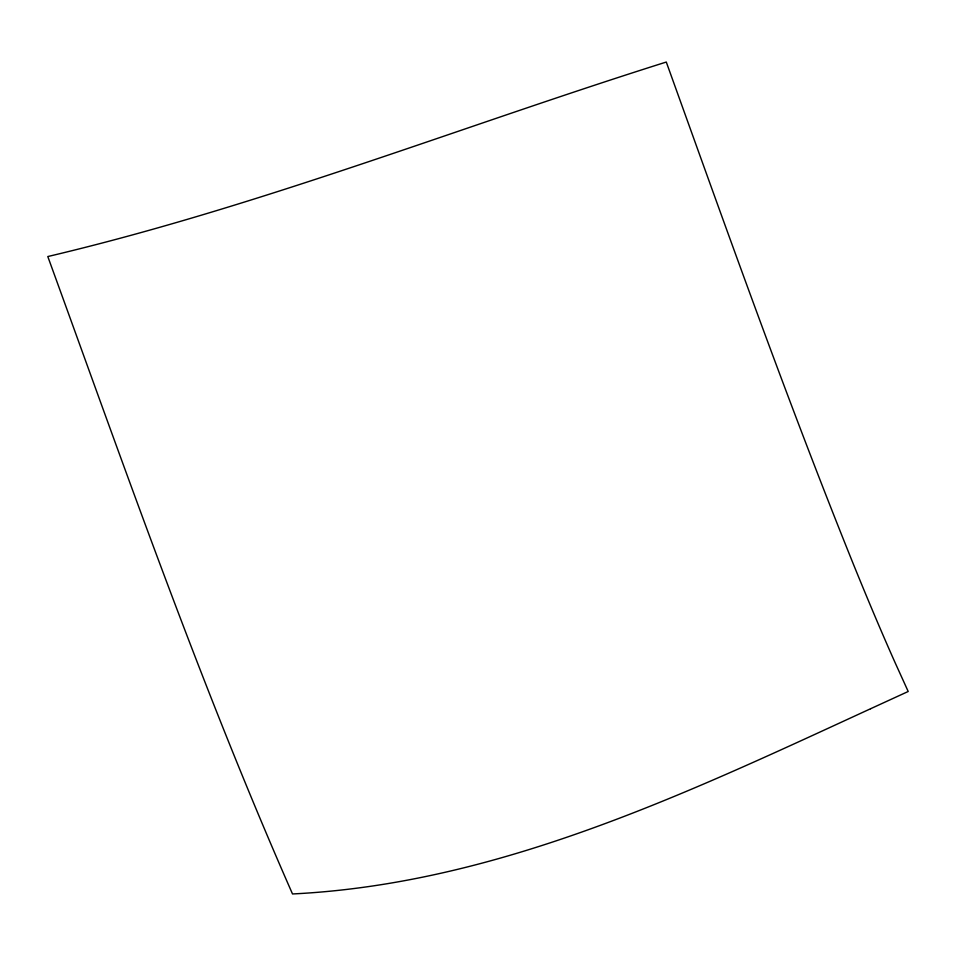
<?xml version="1.0" encoding="UTF-8"?>
<svg xmlns="http://www.w3.org/2000/svg" width="956" height="956" viewBox="0 0 956 956"><rect width="100%" height="100%" fill="white"/><g stroke="black" fill="none" stroke-linecap="round" stroke-linejoin="round"><path stroke-width="1.43" d="M870.593 708.743C686.85 793.217 497.992 883.786 292.512 893.956C200.7 685.583 125.618 470.388 47.8 256.543C258.455 206.783 460.183 127.005 666.284 62.044C726.811 230.133 786.549 398.58 853.421 564.279A1093.473 75.596 72.5 0 0 895.043 662.532L908.2 691.487L870.593 708.743"/></g></svg>
